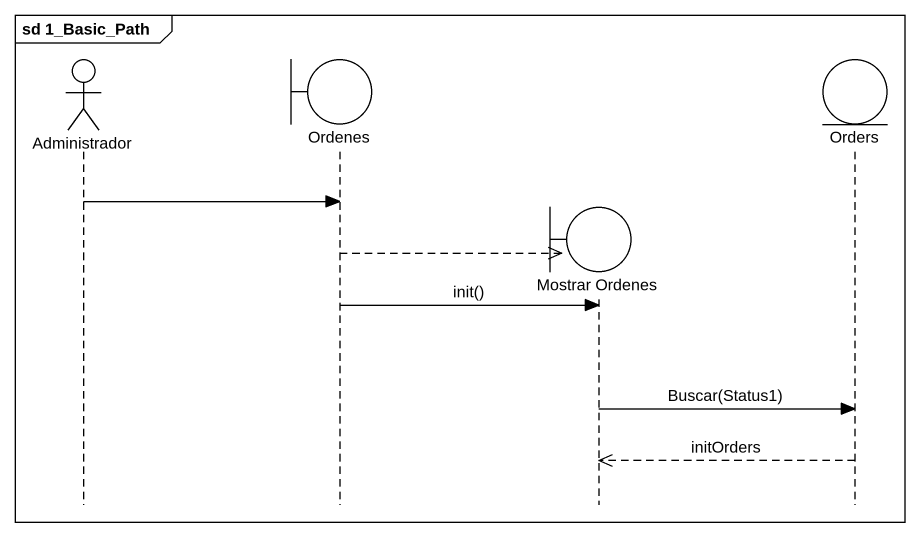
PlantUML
@startuml
mainframe sd 1_Basic_Path
hide footbox
actor Administrador
boundary Ordenes
boundary "Mostrar Ordenes" as Mostrar_Ordenes
entity Orders

Administrador -> Ordenes
Ordenes -->> Mostrar_Ordenes **
Ordenes -> Mostrar_Ordenes : init()
Mostrar_Ordenes -> Orders : Buscar(Status1)
Orders -->> Mostrar_Ordenes : initOrders
@enduml
